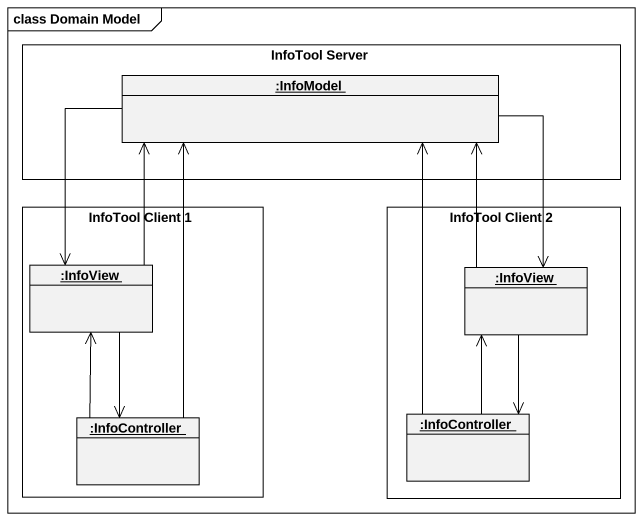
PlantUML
@startuml
mainframe class Domain Model
hide circle
hide empty members
rectangle "InfoTool Server" as InfoTool_Server {
  object ":InfoModel" as InfoModel
}
rectangle "InfoTool Client 1" as InfoTool_Client_1 {
  object ":InfoView" as InfoView
  object ":InfoController" as InfoController
}
rectangle "InfoTool Client 2" as InfoTool_Client_2 {
  object ":InfoView" as InfoView_2
  object ":InfoController" as InfoController_2
}
InfoModel --> InfoView
InfoModel <-- InfoView
InfoModel --> InfoView_2
InfoModel <-- InfoController
InfoView --> InfoController
InfoView <-- InfoController
InfoView_2 -up-> InfoModel
InfoView_2 --> InfoController_2
InfoController_2 -up-> InfoModel
InfoController_2 -up-> InfoView_2
@enduml
